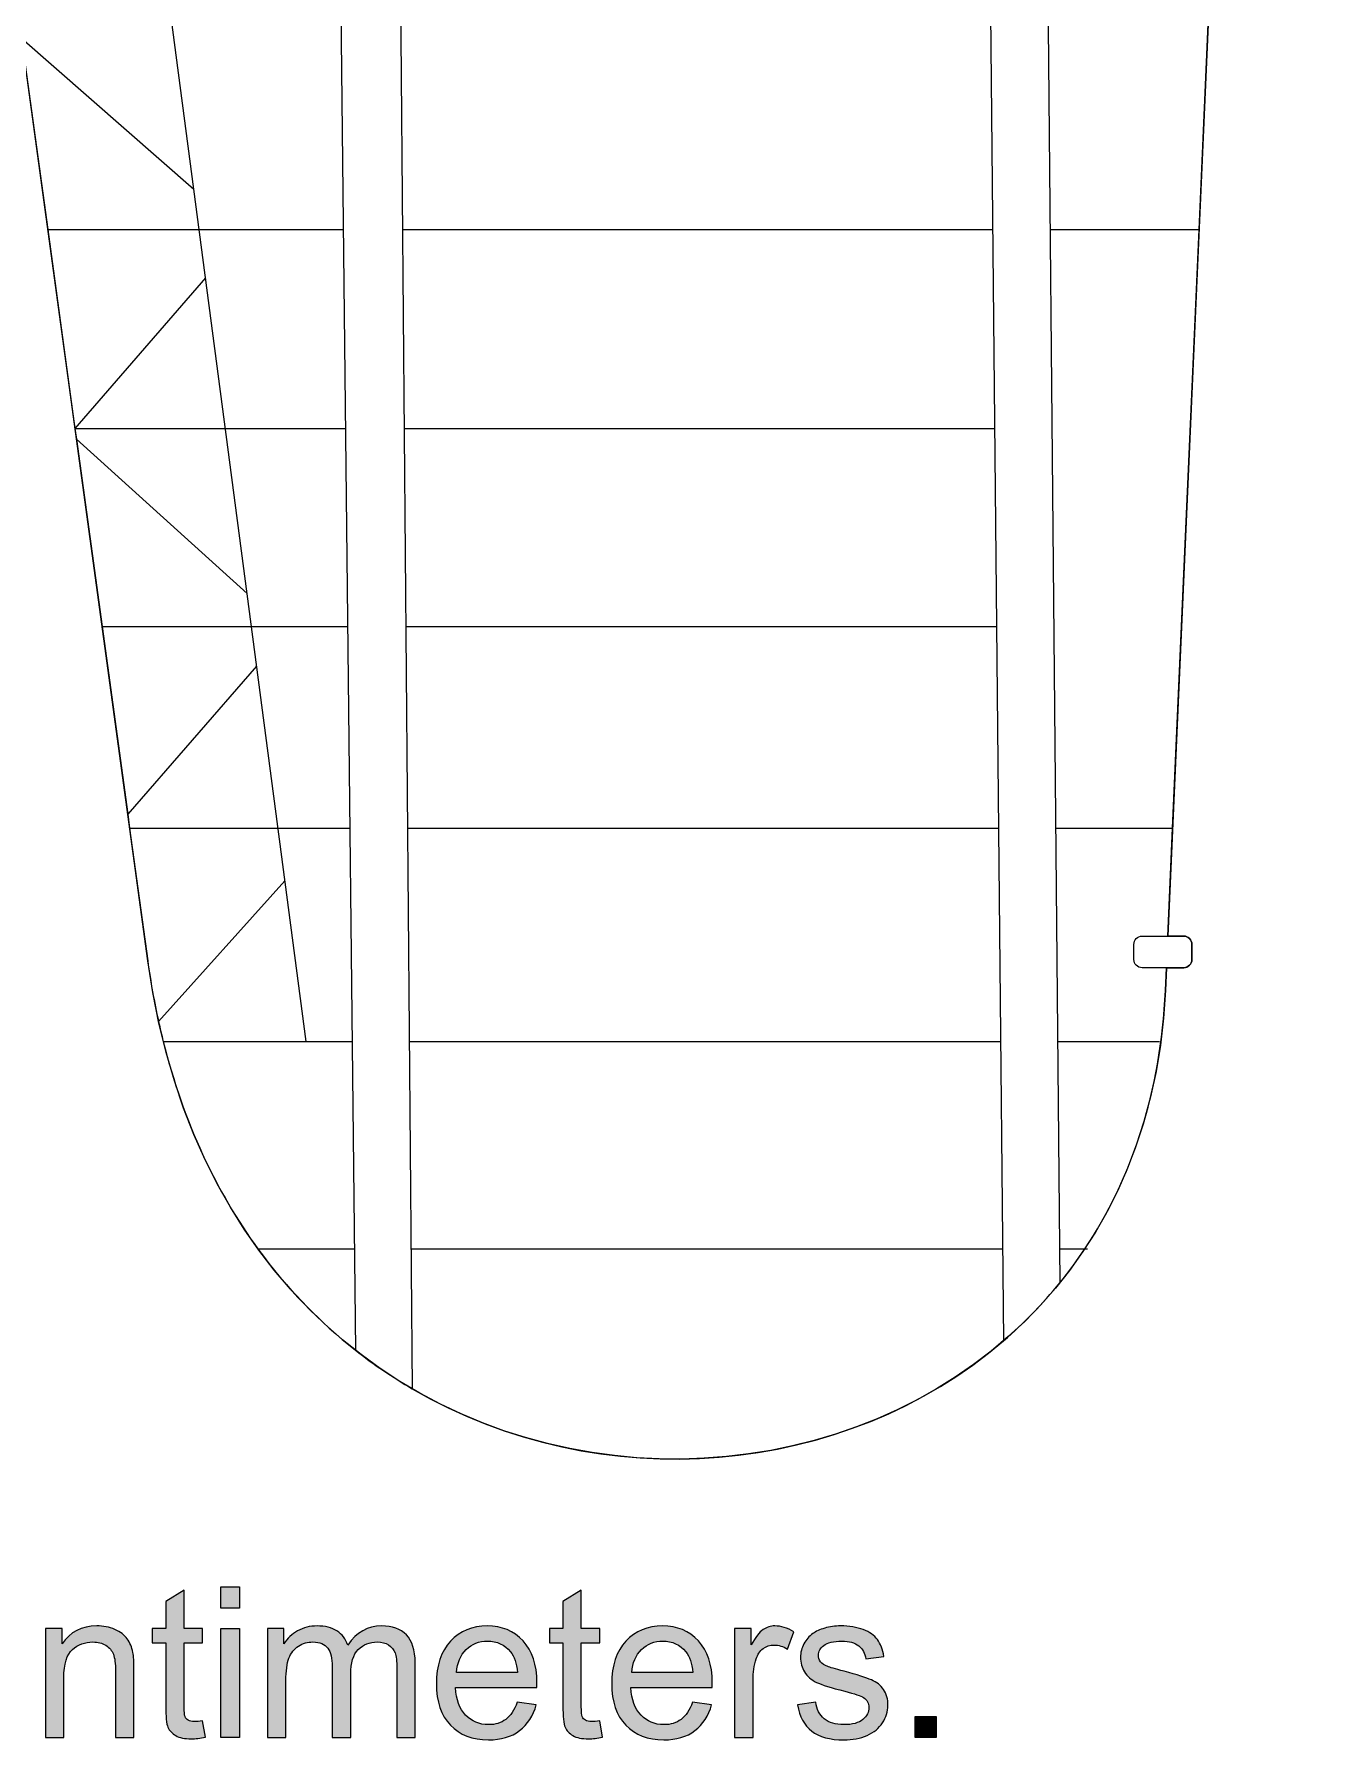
# Model space of a CAD drawing. Extents: x 65 to 351, y 42 to 244.
# Drawn here: x 142.24 to 161.55, y 43.66 to 69.42 of the extents above; entities that cross this region are included whole.
import ezdxf

# ---------------------------------------------------------------- set-up
doc = ezdxf.new("R2010")
doc.units = 0
doc.header["$MEASUREMENT"] = 0
for name, color, linetype in [('4-VIEW', 7, 'CONTINUOUS'), ('SCALE_RULER_100', 7, 'CONTINUOUS'), ('SOLIDS', 7, 'CONTINUOUS')]:
    doc.layers.add(name, color=color, linetype=linetype)

# ---------------------------------------------------------------- blocks, each defined once
blk = doc.blocks.new('BLOCK_11')
at = {"layer": 'SCALE_RULER_100'}
h = blk.add_hatch(color=7, dxfattribs=at)
h.dxf.hatch_style = 2
edge = h.paths.add_edge_path()
edge.add_spline(control_points=[(144.786, 43.95), (144.786, 43.95), (144.827, 43.703), (144.827, 43.703), (144.748, 43.687), (144.678, 43.679), (144.616, 43.679), (144.515, 43.679), (144.436, 43.695), (144.38, 43.727), (144.324, 43.759), (144.285, 43.801), (144.262, 43.853), (144.24, 43.905), (144.228, 44.015), (144.228, 44.183), (144.228, 44.183), (144.228, 45.13), (144.228, 45.13), (144.228, 45.13), (144.024, 45.13), (144.024, 45.13), (144.024, 45.13), (144.024, 45.347), (144.024, 45.347), (144.024, 45.347), (144.228, 45.347), (144.228, 45.347), (144.228, 45.347), (144.228, 45.754), (144.228, 45.754), (144.228, 45.754), (144.506, 45.922), (144.506, 45.922), (144.506, 45.922), (144.506, 45.347), (144.506, 45.347), (144.506, 45.347), (144.786, 45.347), (144.786, 45.347), (144.786, 45.347), (144.786, 45.13), (144.786, 45.13), (144.786, 45.13), (144.506, 45.13), (144.506, 45.13), (144.506, 45.13), (144.506, 44.167), (144.506, 44.167), (144.506, 44.087), (144.511, 44.036), (144.52, 44.014), (144.53, 43.991), (144.546, 43.973), (144.569, 43.959), (144.591, 43.946), (144.623, 43.939), (144.664, 43.939), (144.695, 43.939), (144.736, 43.943), (144.786, 43.95)], knot_values=[0, 0, 0, 0, 1, 1, 1, 2, 2, 2, 3, 3, 3, 4, 4, 4, 5, 5, 5, 6, 6, 6, 7, 7, 7, 8, 8, 8, 9, 9, 9, 10, 10, 10, 11, 11, 11, 12, 12, 12, 13, 13, 13, 14, 14, 14, 15, 15, 15, 16, 16, 16, 17, 17, 17, 18, 18, 18, 19, 19, 19, 20, 20, 20, 20], degree=3, periodic=1)
h = blk.add_hatch(color=7, dxfattribs=at)
h.dxf.hatch_style = 2
h.paths.add_polyline_path([(145.061, 45.652), (145.061, 45.973), (145.34, 45.973), (145.34, 45.652)])
h.paths.add_polyline_path([(145.061, 43.7), (145.061, 45.347), (145.34, 45.347), (145.34, 43.7)])
h = blk.add_hatch(color=7, dxfattribs=at)
h.dxf.hatch_style = 2
edge = h.paths.add_edge_path()
edge.add_spline(control_points=[(150.784, 43.95), (150.784, 43.95), (150.825, 43.703), (150.825, 43.703), (150.746, 43.687), (150.676, 43.679), (150.614, 43.679), (150.513, 43.679), (150.434, 43.695), (150.378, 43.727), (150.322, 43.759), (150.283, 43.801), (150.26, 43.853), (150.238, 43.905), (150.226, 44.015), (150.226, 44.183), (150.226, 44.183), (150.226, 45.13), (150.226, 45.13), (150.226, 45.13), (150.022, 45.13), (150.022, 45.13), (150.022, 45.13), (150.022, 45.347), (150.022, 45.347), (150.022, 45.347), (150.226, 45.347), (150.226, 45.347), (150.226, 45.347), (150.226, 45.754), (150.226, 45.754), (150.226, 45.754), (150.504, 45.922), (150.504, 45.922), (150.504, 45.922), (150.504, 45.347), (150.504, 45.347), (150.504, 45.347), (150.784, 45.347), (150.784, 45.347), (150.784, 45.347), (150.784, 45.13), (150.784, 45.13), (150.784, 45.13), (150.504, 45.13), (150.504, 45.13), (150.504, 45.13), (150.504, 44.167), (150.504, 44.167), (150.504, 44.087), (150.509, 44.036), (150.518, 44.014), (150.528, 43.991), (150.544, 43.973), (150.567, 43.959), (150.589, 43.946), (150.621, 43.939), (150.662, 43.939), (150.693, 43.939), (150.734, 43.943), (150.784, 43.95)], knot_values=[0, 0, 0, 0, 1, 1, 1, 2, 2, 2, 3, 3, 3, 4, 4, 4, 5, 5, 5, 6, 6, 6, 7, 7, 7, 8, 8, 8, 9, 9, 9, 10, 10, 10, 11, 11, 11, 12, 12, 12, 13, 13, 13, 14, 14, 14, 15, 15, 15, 16, 16, 16, 17, 17, 17, 18, 18, 18, 19, 19, 19, 20, 20, 20, 20], degree=3, periodic=1)
h = blk.add_hatch(color=7, dxfattribs=at)
h.dxf.hatch_style = 2
edge = h.paths.add_edge_path()
edge.add_spline(control_points=[(142.411, 43.7), (142.411, 43.7), (142.411, 45.347), (142.411, 45.347), (142.411, 45.347), (142.662, 45.347), (142.662, 45.347), (142.662, 45.347), (142.662, 45.113), (142.662, 45.113), (142.783, 45.293), (142.958, 45.384), (143.186, 45.384), (143.286, 45.384), (143.377, 45.366), (143.46, 45.331), (143.543, 45.295), (143.606, 45.248), (143.647, 45.19), (143.688, 45.132), (143.717, 45.064), (143.734, 44.984), (143.744, 44.932), (143.749, 44.842), (143.749, 44.713), (143.749, 44.713), (143.749, 43.7), (143.749, 43.7), (143.749, 43.7), (143.47, 43.7), (143.47, 43.7), (143.47, 43.7), (143.47, 44.702), (143.47, 44.702), (143.47, 44.816), (143.459, 44.901), (143.438, 44.957), (143.416, 45.013), (143.377, 45.058), (143.322, 45.092), (143.267, 45.125), (143.202, 45.142), (143.128, 45.142), (143.009, 45.142), (142.906, 45.104), (142.82, 45.029), (142.733, 44.953), (142.69, 44.81), (142.69, 44.6), (142.69, 44.6), (142.69, 43.7), (142.69, 43.7), (142.69, 43.7), (142.411, 43.7), (142.411, 43.7)], knot_values=[0, 0, 0, 0, 1, 1, 1, 2, 2, 2, 3, 3, 3, 4, 4, 4, 5, 5, 5, 6, 6, 6, 7, 7, 7, 8, 8, 8, 9, 9, 9, 10, 10, 10, 11, 11, 11, 12, 12, 12, 13, 13, 13, 14, 14, 14, 15, 15, 15, 16, 16, 16, 17, 17, 17, 18, 18, 18, 18], degree=3, periodic=1)
h = blk.add_hatch(color=7, dxfattribs=at)
h.dxf.hatch_style = 2
edge = h.paths.add_edge_path()
edge.add_spline(control_points=[(145.765, 43.7), (145.765, 43.7), (145.765, 45.347), (145.765, 45.347), (145.765, 45.347), (146.014, 45.347), (146.014, 45.347), (146.014, 45.347), (146.014, 45.116), (146.014, 45.116), (146.066, 45.196), (146.135, 45.261), (146.22, 45.31), (146.306, 45.36), (146.404, 45.384), (146.513, 45.384), (146.635, 45.384), (146.735, 45.358), (146.813, 45.308), (146.891, 45.257), (146.946, 45.187), (146.978, 45.096), (147.109, 45.288), (147.278, 45.384), (147.487, 45.384), (147.65, 45.384), (147.776, 45.339), (147.864, 45.248), (147.952, 45.158), (147.995, 45.018), (147.995, 44.83), (147.995, 44.83), (147.995, 43.7), (147.995, 43.7), (147.995, 43.7), (147.718, 43.7), (147.718, 43.7), (147.718, 43.7), (147.718, 44.737), (147.718, 44.737), (147.718, 44.849), (147.709, 44.93), (147.691, 44.978), (147.673, 45.028), (147.64, 45.067), (147.592, 45.097), (147.545, 45.127), (147.489, 45.142), (147.425, 45.142), (147.309, 45.142), (147.213, 45.104), (147.137, 45.027), (147.06, 44.95), (147.022, 44.826), (147.022, 44.657), (147.022, 44.657), (147.022, 43.7), (147.022, 43.7), (147.022, 43.7), (146.743, 43.7), (146.743, 43.7), (146.743, 43.7), (146.743, 44.77), (146.743, 44.77), (146.743, 44.894), (146.72, 44.987), (146.675, 45.049), (146.629, 45.111), (146.555, 45.142), (146.451, 45.142), (146.373, 45.142), (146.3, 45.121), (146.234, 45.08), (146.167, 45.039), (146.119, 44.978), (146.089, 44.899), (146.059, 44.819), (146.044, 44.704), (146.044, 44.555), (146.044, 44.555), (146.044, 43.7), (146.044, 43.7), (146.044, 43.7), (145.765, 43.7), (145.765, 43.7)], knot_values=[0, 0, 0, 0, 1, 1, 1, 2, 2, 2, 3, 3, 3, 4, 4, 4, 5, 5, 5, 6, 6, 6, 7, 7, 7, 8, 8, 8, 9, 9, 9, 10, 10, 10, 11, 11, 11, 12, 12, 12, 13, 13, 13, 14, 14, 14, 15, 15, 15, 16, 16, 16, 17, 17, 17, 18, 18, 18, 19, 19, 19, 20, 20, 20, 21, 21, 21, 22, 22, 22, 23, 23, 23, 24, 24, 24, 25, 25, 25, 26, 26, 26, 27, 27, 27, 28, 28, 28, 28], degree=3, periodic=1)
h = blk.add_hatch(color=7, dxfattribs=at)
h.dxf.hatch_style = 2
edge = h.paths.add_edge_path()
edge.add_spline(control_points=[(149.536, 44.231), (149.536, 44.231), (149.825, 44.195), (149.825, 44.195), (149.779, 44.026), (149.695, 43.896), (149.572, 43.803), (149.449, 43.71), (149.292, 43.663), (149.101, 43.663), (148.86, 43.663), (148.669, 43.737), (148.528, 43.886), (148.387, 44.034), (148.316, 44.242), (148.316, 44.51), (148.316, 44.787), (148.388, 45.002), (148.53, 45.155), (148.673, 45.307), (148.858, 45.384), (149.085, 45.384), (149.305, 45.384), (149.485, 45.309), (149.625, 45.159), (149.764, 45.009), (149.834, 44.798), (149.834, 44.526), (149.834, 44.51), (149.834, 44.485), (149.833, 44.452), (149.833, 44.452), (148.605, 44.452), (148.605, 44.452), (148.615, 44.271), (148.666, 44.133), (148.758, 44.037), (148.85, 43.941), (148.965, 43.893), (149.102, 43.893), (149.205, 43.893), (149.292, 43.919), (149.364, 43.973), (149.437, 44.027), (149.494, 44.113), (149.536, 44.231)], knot_values=[0, 0, 0, 0, 1, 1, 1, 2, 2, 2, 3, 3, 3, 4, 4, 4, 5, 5, 5, 6, 6, 6, 7, 7, 7, 8, 8, 8, 9, 9, 9, 10, 10, 10, 11, 11, 11, 12, 12, 12, 13, 13, 13, 14, 14, 14, 15, 15, 15, 15], degree=3, periodic=1)
edge = h.paths.add_edge_path()
edge.add_spline(control_points=[(148.62, 44.682), (148.62, 44.682), (149.54, 44.682), (149.54, 44.682), (149.527, 44.82), (149.492, 44.924), (149.434, 44.993), (149.345, 45.101), (149.23, 45.155), (149.088, 45.155), (148.96, 45.155), (148.852, 45.111), (148.765, 45.026), (148.678, 44.94), (148.63, 44.825), (148.62, 44.682)], knot_values=[0, 0, 0, 0, 1, 1, 1, 2, 2, 2, 3, 3, 3, 4, 4, 4, 5, 5, 5, 5], degree=3, periodic=1)
h = blk.add_hatch(color=7, dxfattribs=at)
h.dxf.hatch_style = 2
edge = h.paths.add_edge_path()
edge.add_spline(control_points=[(152.184, 44.231), (152.184, 44.231), (152.473, 44.195), (152.473, 44.195), (152.427, 44.026), (152.343, 43.896), (152.22, 43.803), (152.097, 43.71), (151.94, 43.663), (151.749, 43.663), (151.508, 43.663), (151.317, 43.737), (151.176, 43.886), (151.035, 44.034), (150.964, 44.242), (150.964, 44.51), (150.964, 44.787), (151.036, 45.002), (151.178, 45.155), (151.321, 45.307), (151.506, 45.384), (151.733, 45.384), (151.953, 45.384), (152.133, 45.309), (152.273, 45.159), (152.412, 45.009), (152.482, 44.798), (152.482, 44.526), (152.482, 44.51), (152.481, 44.485), (152.48, 44.452), (152.48, 44.452), (151.253, 44.452), (151.253, 44.452), (151.263, 44.271), (151.314, 44.133), (151.406, 44.037), (151.498, 43.941), (151.613, 43.893), (151.75, 43.893), (151.853, 43.893), (151.94, 43.919), (152.012, 43.973), (152.085, 44.027), (152.142, 44.113), (152.184, 44.231)], knot_values=[0, 0, 0, 0, 1, 1, 1, 2, 2, 2, 3, 3, 3, 4, 4, 4, 5, 5, 5, 6, 6, 6, 7, 7, 7, 8, 8, 8, 9, 9, 9, 10, 10, 10, 11, 11, 11, 12, 12, 12, 13, 13, 13, 14, 14, 14, 15, 15, 15, 15], degree=3, periodic=1)
edge = h.paths.add_edge_path()
edge.add_spline(control_points=[(151.268, 44.682), (151.268, 44.682), (152.187, 44.682), (152.187, 44.682), (152.175, 44.82), (152.14, 44.924), (152.082, 44.993), (151.993, 45.101), (151.878, 45.155), (151.736, 45.155), (151.608, 45.155), (151.5, 45.111), (151.413, 45.026), (151.326, 44.94), (151.277, 44.825), (151.268, 44.682)], knot_values=[0, 0, 0, 0, 1, 1, 1, 2, 2, 2, 3, 3, 3, 4, 4, 4, 5, 5, 5, 5], degree=3, periodic=1)
h = blk.add_hatch(color=7, dxfattribs=at)
h.dxf.hatch_style = 2
edge = h.paths.add_edge_path()
edge.add_spline(control_points=[(152.82, 43.7), (152.82, 43.7), (152.82, 45.347), (152.82, 45.347), (152.82, 45.347), (153.071, 45.347), (153.071, 45.347), (153.071, 45.347), (153.071, 45.097), (153.071, 45.097), (153.135, 45.214), (153.194, 45.291), (153.249, 45.328), (153.303, 45.365), (153.363, 45.384), (153.428, 45.384), (153.522, 45.384), (153.617, 45.354), (153.714, 45.294), (153.714, 45.294), (153.618, 45.035), (153.618, 45.035), (153.55, 45.076), (153.482, 45.096), (153.414, 45.096), (153.353, 45.096), (153.298, 45.077), (153.249, 45.041), (153.201, 45.004), (153.166, 44.953), (153.146, 44.888), (153.115, 44.789), (153.099, 44.68), (153.099, 44.562), (153.099, 44.562), (153.099, 43.7), (153.099, 43.7), (153.099, 43.7), (152.82, 43.7), (152.82, 43.7)], knot_values=[0, 0, 0, 0, 1, 1, 1, 2, 2, 2, 3, 3, 3, 4, 4, 4, 5, 5, 5, 6, 6, 6, 7, 7, 7, 8, 8, 8, 9, 9, 9, 10, 10, 10, 11, 11, 11, 12, 12, 12, 13, 13, 13, 13], degree=3, periodic=1)
h = blk.add_hatch(color=7, dxfattribs=at)
h.dxf.hatch_style = 2
edge = h.paths.add_edge_path()
edge.add_spline(control_points=[(153.769, 44.192), (153.769, 44.192), (154.045, 44.235), (154.045, 44.235), (154.06, 44.124), (154.103, 44.04), (154.174, 43.981), (154.245, 43.922), (154.344, 43.893), (154.471, 43.893), (154.599, 43.893), (154.694, 43.919), (154.756, 43.971), (154.818, 44.023), (154.849, 44.084), (154.849, 44.154), (154.849, 44.217), (154.822, 44.267), (154.767, 44.303), (154.729, 44.328), (154.634, 44.36), (154.482, 44.398), (154.277, 44.45), (154.135, 44.494), (154.056, 44.532), (153.977, 44.57), (153.917, 44.622), (153.876, 44.689), (153.836, 44.755), (153.815, 44.829), (153.815, 44.91), (153.815, 44.983), (153.832, 45.051), (153.866, 45.114), (153.899, 45.176), (153.945, 45.228), (154.003, 45.269), (154.046, 45.301), (154.105, 45.329), (154.18, 45.351), (154.255, 45.373), (154.336, 45.384), (154.421, 45.384), (154.551, 45.384), (154.664, 45.365), (154.762, 45.328), (154.859, 45.291), (154.931, 45.241), (154.978, 45.177), (155.024, 45.114), (155.057, 45.028), (155.074, 44.922), (155.074, 44.922), (154.801, 44.885), (154.801, 44.885), (154.789, 44.97), (154.753, 45.036), (154.694, 45.083), (154.634, 45.131), (154.55, 45.155), (154.442, 45.155), (154.313, 45.155), (154.222, 45.133), (154.167, 45.091), (154.112, 45.048), (154.085, 44.999), (154.085, 44.942), (154.085, 44.906), (154.096, 44.873), (154.119, 44.844), (154.142, 44.815), (154.177, 44.79), (154.226, 44.77), (154.254, 44.76), (154.336, 44.736), (154.473, 44.699), (154.67, 44.646), (154.808, 44.603), (154.886, 44.569), (154.964, 44.536), (155.025, 44.487), (155.069, 44.423), (155.114, 44.359), (155.136, 44.279), (155.136, 44.184), (155.136, 44.091), (155.109, 44.004), (155.055, 43.921), (155.001, 43.839), (154.922, 43.775), (154.82, 43.731), (154.718, 43.686), (154.602, 43.663), (154.473, 43.663), (154.259, 43.663), (154.096, 43.708), (153.984, 43.796), (153.871, 43.885), (153.8, 44.017), (153.769, 44.192)], knot_values=[0, 0, 0, 0, 1, 1, 1, 2, 2, 2, 3, 3, 3, 4, 4, 4, 5, 5, 5, 6, 6, 6, 7, 7, 7, 8, 8, 8, 9, 9, 9, 10, 10, 10, 11, 11, 11, 12, 12, 12, 13, 13, 13, 14, 14, 14, 15, 15, 15, 16, 16, 16, 17, 17, 17, 18, 18, 18, 19, 19, 19, 20, 20, 20, 21, 21, 21, 22, 22, 22, 23, 23, 23, 24, 24, 24, 25, 25, 25, 26, 26, 26, 27, 27, 27, 28, 28, 28, 29, 29, 29, 30, 30, 30, 31, 31, 31, 32, 32, 32, 33, 33, 33, 33], degree=3, periodic=1)
h = blk.add_hatch(color=7, dxfattribs=at)
h.dxf.hatch_style = 2
h.paths.add_polyline_path([(155.547, 43.7), (155.547, 44.018), (155.865, 44.018), (155.865, 43.7)])
for points in [[(145.061, 45.652), (145.061, 45.973), (145.34, 45.973), (145.34, 45.652), (145.061, 45.652)], [(145.061, 43.7), (145.061, 45.347), (145.34, 45.347), (145.34, 43.7), (145.061, 43.7)], [(155.547, 43.7), (155.547, 44.018), (155.865, 44.018), (155.865, 43.7), (155.547, 43.7)]]:
    blk.add_lwpolyline(points, dxfattribs=at)
for points, knots in [([(144.786, 43.95), (144.786, 43.95), (144.827, 43.703), (144.827, 43.703), (144.748, 43.687), (144.678, 43.679), (144.616, 43.679), (144.515, 43.679), (144.436, 43.695), (144.38, 43.727), (144.324, 43.759), (144.285, 43.801), (144.262, 43.853), (144.24, 43.905), (144.228, 44.015), (144.228, 44.183), (144.228, 44.183), (144.228, 45.13), (144.228, 45.13), (144.228, 45.13), (144.024, 45.13), (144.024, 45.13), (144.024, 45.13), (144.024, 45.347), (144.024, 45.347), (144.024, 45.347), (144.228, 45.347), (144.228, 45.347), (144.228, 45.347), (144.228, 45.754), (144.228, 45.754), (144.228, 45.754), (144.506, 45.922), (144.506, 45.922), (144.506, 45.922), (144.506, 45.347), (144.506, 45.347), (144.506, 45.347), (144.786, 45.347), (144.786, 45.347), (144.786, 45.347), (144.786, 45.13), (144.786, 45.13), (144.786, 45.13), (144.506, 45.13), (144.506, 45.13), (144.506, 45.13), (144.506, 44.167), (144.506, 44.167), (144.506, 44.087), (144.511, 44.036), (144.52, 44.014), (144.53, 43.991), (144.546, 43.973), (144.569, 43.959), (144.591, 43.946), (144.623, 43.939), (144.664, 43.939), (144.695, 43.939), (144.736, 43.943), (144.786, 43.95)], [0, 0, 0, 0, 1, 1, 1, 2, 2, 2, 3, 3, 3, 4, 4, 4, 5, 5, 5, 6, 6, 6, 7, 7, 7, 8, 8, 8, 9, 9, 9, 10, 10, 10, 11, 11, 11, 12, 12, 12, 13, 13, 13, 14, 14, 14, 15, 15, 15, 16, 16, 16, 17, 17, 17, 18, 18, 18, 19, 19, 19, 20, 20, 20, 20]), ([(150.784, 43.95), (150.784, 43.95), (150.825, 43.703), (150.825, 43.703), (150.746, 43.687), (150.676, 43.679), (150.614, 43.679), (150.513, 43.679), (150.434, 43.695), (150.378, 43.727), (150.322, 43.759), (150.283, 43.801), (150.26, 43.853), (150.238, 43.905), (150.226, 44.015), (150.226, 44.183), (150.226, 44.183), (150.226, 45.13), (150.226, 45.13), (150.226, 45.13), (150.022, 45.13), (150.022, 45.13), (150.022, 45.13), (150.022, 45.347), (150.022, 45.347), (150.022, 45.347), (150.226, 45.347), (150.226, 45.347), (150.226, 45.347), (150.226, 45.754), (150.226, 45.754), (150.226, 45.754), (150.504, 45.922), (150.504, 45.922), (150.504, 45.922), (150.504, 45.347), (150.504, 45.347), (150.504, 45.347), (150.784, 45.347), (150.784, 45.347), (150.784, 45.347), (150.784, 45.13), (150.784, 45.13), (150.784, 45.13), (150.504, 45.13), (150.504, 45.13), (150.504, 45.13), (150.504, 44.167), (150.504, 44.167), (150.504, 44.087), (150.509, 44.036), (150.518, 44.014), (150.528, 43.991), (150.544, 43.973), (150.567, 43.959), (150.589, 43.946), (150.621, 43.939), (150.662, 43.939), (150.693, 43.939), (150.734, 43.943), (150.784, 43.95)], [0, 0, 0, 0, 1, 1, 1, 2, 2, 2, 3, 3, 3, 4, 4, 4, 5, 5, 5, 6, 6, 6, 7, 7, 7, 8, 8, 8, 9, 9, 9, 10, 10, 10, 11, 11, 11, 12, 12, 12, 13, 13, 13, 14, 14, 14, 15, 15, 15, 16, 16, 16, 17, 17, 17, 18, 18, 18, 19, 19, 19, 20, 20, 20, 20]), ([(142.411, 43.7), (142.411, 43.7), (142.411, 45.347), (142.411, 45.347), (142.411, 45.347), (142.662, 45.347), (142.662, 45.347), (142.662, 45.347), (142.662, 45.113), (142.662, 45.113), (142.783, 45.293), (142.958, 45.384), (143.186, 45.384), (143.286, 45.384), (143.377, 45.366), (143.46, 45.331), (143.543, 45.295), (143.606, 45.248), (143.647, 45.19), (143.688, 45.132), (143.717, 45.064), (143.734, 44.984), (143.744, 44.932), (143.749, 44.842), (143.749, 44.713), (143.749, 44.713), (143.749, 43.7), (143.749, 43.7), (143.749, 43.7), (143.47, 43.7), (143.47, 43.7), (143.47, 43.7), (143.47, 44.702), (143.47, 44.702), (143.47, 44.816), (143.459, 44.901), (143.438, 44.957), (143.416, 45.013), (143.377, 45.058), (143.322, 45.092), (143.267, 45.125), (143.202, 45.142), (143.128, 45.142), (143.009, 45.142), (142.906, 45.104), (142.82, 45.029), (142.733, 44.953), (142.69, 44.81), (142.69, 44.6), (142.69, 44.6), (142.69, 43.7), (142.69, 43.7), (142.69, 43.7), (142.411, 43.7), (142.411, 43.7)], [0, 0, 0, 0, 1, 1, 1, 2, 2, 2, 3, 3, 3, 4, 4, 4, 5, 5, 5, 6, 6, 6, 7, 7, 7, 8, 8, 8, 9, 9, 9, 10, 10, 10, 11, 11, 11, 12, 12, 12, 13, 13, 13, 14, 14, 14, 15, 15, 15, 16, 16, 16, 17, 17, 17, 18, 18, 18, 18]), ([(145.765, 43.7), (145.765, 43.7), (145.765, 45.347), (145.765, 45.347), (145.765, 45.347), (146.014, 45.347), (146.014, 45.347), (146.014, 45.347), (146.014, 45.116), (146.014, 45.116), (146.066, 45.196), (146.135, 45.261), (146.22, 45.31), (146.306, 45.36), (146.404, 45.384), (146.513, 45.384), (146.635, 45.384), (146.735, 45.358), (146.813, 45.308), (146.891, 45.257), (146.946, 45.187), (146.978, 45.096), (147.109, 45.288), (147.278, 45.384), (147.487, 45.384), (147.65, 45.384), (147.776, 45.339), (147.864, 45.248), (147.952, 45.158), (147.995, 45.018), (147.995, 44.83), (147.995, 44.83), (147.995, 43.7), (147.995, 43.7), (147.995, 43.7), (147.718, 43.7), (147.718, 43.7), (147.718, 43.7), (147.718, 44.737), (147.718, 44.737), (147.718, 44.849), (147.709, 44.93), (147.691, 44.978), (147.673, 45.028), (147.64, 45.067), (147.592, 45.097), (147.545, 45.127), (147.489, 45.142), (147.425, 45.142), (147.309, 45.142), (147.213, 45.104), (147.137, 45.027), (147.06, 44.95), (147.022, 44.826), (147.022, 44.657), (147.022, 44.657), (147.022, 43.7), (147.022, 43.7), (147.022, 43.7), (146.743, 43.7), (146.743, 43.7), (146.743, 43.7), (146.743, 44.77), (146.743, 44.77), (146.743, 44.894), (146.72, 44.987), (146.675, 45.049), (146.629, 45.111), (146.555, 45.142), (146.451, 45.142), (146.373, 45.142), (146.3, 45.121), (146.234, 45.08), (146.167, 45.039), (146.119, 44.978), (146.089, 44.899), (146.059, 44.819), (146.044, 44.704), (146.044, 44.555), (146.044, 44.555), (146.044, 43.7), (146.044, 43.7), (146.044, 43.7), (145.765, 43.7), (145.765, 43.7)], [0, 0, 0, 0, 1, 1, 1, 2, 2, 2, 3, 3, 3, 4, 4, 4, 5, 5, 5, 6, 6, 6, 7, 7, 7, 8, 8, 8, 9, 9, 9, 10, 10, 10, 11, 11, 11, 12, 12, 12, 13, 13, 13, 14, 14, 14, 15, 15, 15, 16, 16, 16, 17, 17, 17, 18, 18, 18, 19, 19, 19, 20, 20, 20, 21, 21, 21, 22, 22, 22, 23, 23, 23, 24, 24, 24, 25, 25, 25, 26, 26, 26, 27, 27, 27, 28, 28, 28, 28]), ([(149.536, 44.231), (149.536, 44.231), (149.825, 44.195), (149.825, 44.195), (149.779, 44.026), (149.695, 43.896), (149.572, 43.803), (149.449, 43.71), (149.292, 43.663), (149.101, 43.663), (148.86, 43.663), (148.669, 43.737), (148.528, 43.886), (148.387, 44.034), (148.316, 44.242), (148.316, 44.51), (148.316, 44.787), (148.388, 45.002), (148.53, 45.155), (148.673, 45.307), (148.858, 45.384), (149.085, 45.384), (149.305, 45.384), (149.485, 45.309), (149.625, 45.159), (149.764, 45.009), (149.834, 44.798), (149.834, 44.526), (149.834, 44.51), (149.834, 44.485), (149.833, 44.452), (149.833, 44.452), (148.605, 44.452), (148.605, 44.452), (148.615, 44.271), (148.666, 44.133), (148.758, 44.037), (148.85, 43.941), (148.965, 43.893), (149.102, 43.893), (149.205, 43.893), (149.292, 43.919), (149.364, 43.973), (149.437, 44.027), (149.494, 44.113), (149.536, 44.231)], [0, 0, 0, 0, 1, 1, 1, 2, 2, 2, 3, 3, 3, 4, 4, 4, 5, 5, 5, 6, 6, 6, 7, 7, 7, 8, 8, 8, 9, 9, 9, 10, 10, 10, 11, 11, 11, 12, 12, 12, 13, 13, 13, 14, 14, 14, 15, 15, 15, 15]), ([(152.184, 44.231), (152.184, 44.231), (152.473, 44.195), (152.473, 44.195), (152.427, 44.026), (152.343, 43.896), (152.22, 43.803), (152.097, 43.71), (151.94, 43.663), (151.749, 43.663), (151.508, 43.663), (151.317, 43.737), (151.176, 43.886), (151.035, 44.034), (150.964, 44.242), (150.964, 44.51), (150.964, 44.787), (151.036, 45.002), (151.178, 45.155), (151.321, 45.307), (151.506, 45.384), (151.733, 45.384), (151.953, 45.384), (152.133, 45.309), (152.273, 45.159), (152.412, 45.009), (152.482, 44.798), (152.482, 44.526), (152.482, 44.51), (152.481, 44.485), (152.48, 44.452), (152.48, 44.452), (151.253, 44.452), (151.253, 44.452), (151.263, 44.271), (151.314, 44.133), (151.406, 44.037), (151.498, 43.941), (151.613, 43.893), (151.75, 43.893), (151.853, 43.893), (151.94, 43.919), (152.012, 43.973), (152.085, 44.027), (152.142, 44.113), (152.184, 44.231)], [0, 0, 0, 0, 1, 1, 1, 2, 2, 2, 3, 3, 3, 4, 4, 4, 5, 5, 5, 6, 6, 6, 7, 7, 7, 8, 8, 8, 9, 9, 9, 10, 10, 10, 11, 11, 11, 12, 12, 12, 13, 13, 13, 14, 14, 14, 15, 15, 15, 15]), ([(152.82, 43.7), (152.82, 43.7), (152.82, 45.347), (152.82, 45.347), (152.82, 45.347), (153.071, 45.347), (153.071, 45.347), (153.071, 45.347), (153.071, 45.097), (153.071, 45.097), (153.135, 45.214), (153.194, 45.291), (153.249, 45.328), (153.303, 45.365), (153.363, 45.384), (153.428, 45.384), (153.522, 45.384), (153.617, 45.354), (153.714, 45.294), (153.714, 45.294), (153.618, 45.035), (153.618, 45.035), (153.55, 45.076), (153.482, 45.096), (153.414, 45.096), (153.353, 45.096), (153.298, 45.077), (153.249, 45.041), (153.201, 45.004), (153.166, 44.953), (153.146, 44.888), (153.115, 44.789), (153.099, 44.68), (153.099, 44.562), (153.099, 44.562), (153.099, 43.7), (153.099, 43.7), (153.099, 43.7), (152.82, 43.7), (152.82, 43.7)], [0, 0, 0, 0, 1, 1, 1, 2, 2, 2, 3, 3, 3, 4, 4, 4, 5, 5, 5, 6, 6, 6, 7, 7, 7, 8, 8, 8, 9, 9, 9, 10, 10, 10, 11, 11, 11, 12, 12, 12, 13, 13, 13, 13]), ([(153.769, 44.192), (153.769, 44.192), (154.045, 44.235), (154.045, 44.235), (154.06, 44.124), (154.103, 44.04), (154.174, 43.981), (154.245, 43.922), (154.344, 43.893), (154.471, 43.893), (154.599, 43.893), (154.694, 43.919), (154.756, 43.971), (154.818, 44.023), (154.849, 44.084), (154.849, 44.154), (154.849, 44.217), (154.822, 44.267), (154.767, 44.303), (154.729, 44.328), (154.634, 44.36), (154.482, 44.398), (154.277, 44.45), (154.135, 44.494), (154.056, 44.532), (153.977, 44.57), (153.917, 44.622), (153.876, 44.689), (153.836, 44.755), (153.815, 44.829), (153.815, 44.91), (153.815, 44.983), (153.832, 45.051), (153.866, 45.114), (153.899, 45.176), (153.945, 45.228), (154.003, 45.269), (154.046, 45.301), (154.105, 45.329), (154.18, 45.351), (154.255, 45.373), (154.336, 45.384), (154.421, 45.384), (154.551, 45.384), (154.664, 45.365), (154.762, 45.328), (154.859, 45.291), (154.931, 45.241), (154.978, 45.177), (155.024, 45.114), (155.057, 45.028), (155.074, 44.922), (155.074, 44.922), (154.801, 44.885), (154.801, 44.885), (154.789, 44.97), (154.753, 45.036), (154.694, 45.083), (154.634, 45.131), (154.55, 45.155), (154.442, 45.155), (154.313, 45.155), (154.222, 45.133), (154.167, 45.091), (154.112, 45.048), (154.085, 44.999), (154.085, 44.942), (154.085, 44.906), (154.096, 44.873), (154.119, 44.844), (154.142, 44.815), (154.177, 44.79), (154.226, 44.77), (154.254, 44.76), (154.336, 44.736), (154.473, 44.699), (154.67, 44.646), (154.808, 44.603), (154.886, 44.569), (154.964, 44.536), (155.025, 44.487), (155.069, 44.423), (155.114, 44.359), (155.136, 44.279), (155.136, 44.184), (155.136, 44.091), (155.109, 44.004), (155.055, 43.921), (155.001, 43.839), (154.922, 43.775), (154.82, 43.731), (154.718, 43.686), (154.602, 43.663), (154.473, 43.663), (154.259, 43.663), (154.096, 43.708), (153.984, 43.796), (153.871, 43.885), (153.8, 44.017), (153.769, 44.192)], [0, 0, 0, 0, 1, 1, 1, 2, 2, 2, 3, 3, 3, 4, 4, 4, 5, 5, 5, 6, 6, 6, 7, 7, 7, 8, 8, 8, 9, 9, 9, 10, 10, 10, 11, 11, 11, 12, 12, 12, 13, 13, 13, 14, 14, 14, 15, 15, 15, 16, 16, 16, 17, 17, 17, 18, 18, 18, 19, 19, 19, 20, 20, 20, 21, 21, 21, 22, 22, 22, 23, 23, 23, 24, 24, 24, 25, 25, 25, 26, 26, 26, 27, 27, 27, 28, 28, 28, 29, 29, 29, 30, 30, 30, 31, 31, 31, 32, 32, 32, 33, 33, 33, 33]), ([(148.62, 44.682), (148.62, 44.682), (149.54, 44.682), (149.54, 44.682), (149.527, 44.82), (149.492, 44.924), (149.434, 44.993), (149.345, 45.101), (149.23, 45.155), (149.088, 45.155), (148.96, 45.155), (148.852, 45.111), (148.765, 45.026), (148.678, 44.94), (148.63, 44.825), (148.62, 44.682)], [0, 0, 0, 0, 1, 1, 1, 2, 2, 2, 3, 3, 3, 4, 4, 4, 5, 5, 5, 5]), ([(151.268, 44.682), (151.268, 44.682), (152.187, 44.682), (152.187, 44.682), (152.175, 44.82), (152.14, 44.924), (152.082, 44.993), (151.993, 45.101), (151.878, 45.155), (151.736, 45.155), (151.608, 45.155), (151.5, 45.111), (151.413, 45.026), (151.326, 44.94), (151.277, 44.825), (151.268, 44.682)], [0, 0, 0, 0, 1, 1, 1, 2, 2, 2, 3, 3, 3, 4, 4, 4, 5, 5, 5, 5])]:
    blk.add_open_spline(points, degree=3, knots=knots, dxfattribs=at)

msp = doc.modelspace()

# ---------------------------------------------------------------- linework, layer by layer
at = {"layer": '4-VIEW', "color": 7}
for points in [[(146.564, 97.872), (147.095, 49.547)], [(147.543, 97.627), (147.951, 48.966)], [(156.451, 93.403), (156.882, 49.691)], [(157.336, 93.403), (157.731, 50.565)], [(146.347, 54.212), (143.845, 73.199)], [(142.051, 69.364), (144.651, 67.083)], [(142.447, 66.472), (146.909, 66.472)], [(147.804, 66.472), (156.717, 66.472)], [(157.584, 66.472), (159.834, 66.472)], [(144.828, 65.743), (142.858, 63.468)], [(142.858, 63.468), (146.942, 63.468)], [(147.829, 63.468), (156.745, 63.468)], [(142.88, 63.307), (145.456, 60.974)], [(143.267, 60.479), (146.975, 60.479)], [(147.854, 60.479), (156.774, 60.479)], [(145.6, 59.88), (143.654, 57.645)], [(143.683, 57.431), (147.008, 57.431)], [(147.88, 57.431), (156.806, 57.431)], [(157.667, 57.431), (159.434, 57.431)], [(146.028, 56.638), (144.12, 54.51)], [(144.19, 54.212), (147.044, 54.212)], [(147.907, 54.212), (156.838, 54.212)], [(157.697, 54.212), (159.236, 54.212)], [(145.621, 51.078), (147.078, 51.078)], [(147.933, 51.078), (156.868, 51.078)], [(157.726, 51.078), (158.148, 51.078)]]:
    msp.add_lwpolyline(points, dxfattribs=at)
for points, knots in [([(159.34, 55.324), (159.34, 55.324), (159.325, 54.982), (159.325, 54.982), (158.922, 45.876), (145.374, 45.067), (143.957, 55.426), (143.957, 55.426), (137.146, 105.24), (137.146, 105.24), (136.978, 106.463), (134.994, 107.877), (134.05, 108.542)], [0, 0, 0, 0, 1, 1, 1, 2, 2, 2, 3, 3, 3, 4, 4, 4, 4]), ([(169.085, 96.6), (168.022, 96.37), (167.177, 96.16), (165.845, 96.16), (165.845, 96.16), (161.905, 96.16), (161.905, 96.16), (161.48, 96.16), (161.131, 95.826), (161.112, 95.402), (161.112, 95.402), (159.361, 55.801), (159.361, 55.801)], [0, 0, 0, 0, 1, 1, 1, 2, 2, 2, 3, 3, 3, 4, 4, 4, 4]), ([(158.849, 55.677), (158.849, 55.677), (158.849, 55.447), (158.849, 55.447), (158.849, 55.38), (158.905, 55.324), (158.973, 55.324), (158.973, 55.324), (159.602, 55.324), (159.602, 55.324), (159.671, 55.324), (159.726, 55.38), (159.726, 55.447), (159.726, 55.447), (159.726, 55.677), (159.726, 55.677), (159.726, 55.745), (159.671, 55.801), (159.602, 55.801), (159.602, 55.801), (158.973, 55.801), (158.973, 55.801), (158.905, 55.801), (158.849, 55.745), (158.849, 55.677), (158.849, 55.677), (158.849, 55.677), (158.849, 55.677)], [0, 0, 0, 0, 1, 1, 1, 2, 2, 2, 3, 3, 3, 4, 4, 4, 5, 5, 5, 6, 6, 6, 7, 7, 7, 8, 8, 8, 9, 9, 9, 9])]:
    msp.add_open_spline(points, degree=3, knots=knots, dxfattribs=at)
at = {"layer": 'SOLIDS'}
msp.add_open_spline([(137.575, 133.413), (137.575, 133.413), (137.952, 136.169), (137.952, 136.169), (137.952, 136.169), (138.36, 139.152), (138.36, 139.152), (138.36, 139.152), (138.571, 140.696), (138.571, 140.696), (138.571, 140.696), (138.765, 142.108), (138.765, 142.108), (138.765, 142.108), (139.205, 145.328), (139.205, 145.328), (139.205, 145.328), (139.221, 145.446), (139.221, 145.446), (139.221, 145.446), (139.594, 148.172), (139.594, 148.172), (139.594, 148.172), (140.006, 151.188), (140.006, 151.188), (140.006, 151.188), (140.401, 154.073), (140.401, 154.073), (140.401, 154.073), (140.421, 154.225), (140.421, 154.225), (140.421, 154.225), (140.448, 154.42), (140.448, 154.42), (140.448, 154.42), (140.84, 157.283), (140.84, 157.283), (140.84, 157.283), (141.212, 160.01), (141.212, 160.01), (141.212, 160.01), (141.236, 160.181), (141.236, 160.181), (141.236, 160.181), (141.609, 162.91), (141.609, 162.91), (141.609, 162.91), (141.621, 162.998), (141.621, 162.998), (141.621, 162.998), (141.997, 165.749), (141.997, 165.749), (141.997, 165.749), (142.036, 166.029), (142.036, 166.029), (142.036, 166.029), (142.052, 166.147), (142.052, 166.147), (142.052, 166.147), (142.447, 169.039), (142.447, 169.039), (142.447, 169.039), (142.858, 172.044), (142.858, 172.044), (142.858, 172.044), (142.88, 172.204), (142.88, 172.204), (142.88, 172.204), (143.267, 175.033), (143.267, 175.033), (143.267, 175.033), (143.654, 177.866), (143.654, 177.866), (143.654, 177.866), (143.683, 178.08), (143.683, 178.08), (143.683, 178.08), (143.957, 180.085), (143.957, 180.085), (144.001, 180.401), (144.055, 180.706), (144.12, 181.001), (144.142, 181.102), (144.166, 181.202), (144.191, 181.3), (144.498, 182.529), (144.994, 183.572), (145.621, 184.433), (146.055, 185.029), (146.553, 185.539), (147.095, 185.964), (147.369, 186.179), (147.656, 186.373), (147.951, 186.545), (150.796, 188.207), (154.487, 187.884), (156.882, 185.821), (157.187, 185.557), (157.472, 185.266), (157.731, 184.947), (157.864, 184.783), (157.99, 184.612), (158.109, 184.433), (158.81, 183.38), (159.257, 182.074), (159.325, 180.53), (159.325, 180.53), (159.34, 180.188), (159.34, 180.188), (159.34, 180.188), (159.603, 180.188), (159.603, 180.188), (159.671, 180.188), (159.726, 180.132), (159.726, 180.064), (159.726, 180.064), (159.726, 179.835), (159.726, 179.835), (159.726, 179.767), (159.671, 179.711), (159.603, 179.711), (159.603, 179.711), (159.361, 179.711), (159.361, 179.711), (159.361, 179.711), (159.434, 178.08), (159.434, 178.08), (159.434, 178.08), (159.834, 169.039), (159.834, 169.039), (159.834, 169.039), (160.225, 160.181), (160.225, 160.181), (160.225, 160.181), (160.623, 151.188), (160.623, 151.188), (160.623, 151.188), (161.024, 142.109), (161.024, 142.109), (161.024, 142.109), (161.083, 140.774), (161.083, 140.774), (161.083, 140.774), (161.112, 140.11), (161.112, 140.11), (161.127, 139.782), (161.338, 139.509), (161.629, 139.401), (161.715, 139.369), (161.808, 139.351), (161.905, 139.351), (161.905, 139.351), (162.139, 139.351), (162.139, 139.351), (162.139, 139.351), (165.04, 139.351), (165.04, 139.351), (165.04, 139.351), (165.845, 139.351), (165.845, 139.351), (165.85, 139.351), (165.856, 139.351), (165.861, 139.351), (165.861, 139.351), (165.861, 139.498), (165.861, 139.498), (165.861, 139.764), (166.299, 139.764), (166.299, 139.498), (166.299, 139.498), (166.299, 139.343), (166.299, 139.343), (166.473, 139.336), (166.64, 139.326), (166.8, 139.312), (167.632, 139.241), (168.299, 139.082), (169.085, 138.912), (169.085, 139.378), (169.524, 139.273), (169.742, 139.262), (169.795, 139.303), (169.865, 139.347), (169.952, 139.395), (170.898, 139.918), (173.377, 139.876), (173.29, 138.809), (173.581, 138.653), (173.785, 138.429), (173.842, 138.125), (173.853, 138.068), (173.859, 138.008), (173.859, 137.945), (173.859, 137.885), (173.854, 137.828), (173.845, 137.774), (173.845, 137.774), (173.845, 135.56), (173.845, 135.56), (173.845, 135.56), (174.217, 135.56), (174.217, 135.56), (174.217, 135.56), (174.217, 135.651), (174.217, 135.651), (174.217, 135.76), (174.306, 135.849), (174.415, 135.849), (174.415, 135.849), (175.277, 135.849), (175.277, 135.849), (175.359, 135.849), (175.429, 135.799), (175.46, 135.728), (175.749, 135.633), (176.026, 135.363), (176.039, 134.787), (176.026, 134.211), (175.749, 133.942), (175.46, 133.845), (175.429, 133.775), (175.359, 133.725), (175.277, 133.725), (175.277, 133.725), (174.415, 133.725), (174.415, 133.725), (174.306, 133.725), (174.217, 133.814), (174.217, 133.924), (174.217, 133.924), (174.217, 134.015), (174.217, 134.015), (174.217, 134.015), (173.845, 134.015), (173.845, 134.015), (173.845, 134.015), (173.845, 131.841), (173.845, 131.841), (173.845, 131.841), (173.842, 131.768), (173.842, 131.768), (173.842, 131.767), (173.842, 131.767), (173.842, 131.766), (173.853, 131.707), (173.859, 131.645), (173.859, 131.58), (173.859, 131.517), (173.853, 131.457), (173.842, 131.4), (173.785, 131.096), (173.581, 130.872), (173.29, 130.716), (173.377, 129.649), (170.898, 129.606), (169.952, 130.13), (169.816, 130.205), (169.725, 130.27), (169.667, 130.327), (169.261, 130.282), (169.085, 130.487), (169.085, 130.708), (169.085, 130.708), (169.085, 131.081), (169.085, 131.081), (168.532, 130.829), (167.928, 130.682), (167.238, 130.601), (167.238, 130.601), (167.238, 130.413), (167.238, 130.413), (167.238, 130.147), (166.8, 130.147), (166.8, 130.413), (166.8, 130.413), (166.8, 130.559), (166.8, 130.559), (166.638, 130.547), (166.471, 130.538), (166.299, 130.53), (166.299, 130.53), (166.299, 130.371), (166.299, 130.371), (166.299, 130.105), (165.861, 130.105), (165.861, 130.371), (165.861, 130.371), (165.861, 130.518), (165.861, 130.518), (165.602, 130.513), (165.332, 130.513), (165.049, 130.515), (165.014, 130.515), (164.98, 130.516), (164.944, 130.516), (164.944, 130.516), (162.312, 130.544), (162.312, 130.544), (162.249, 130.544), (162.192, 130.539), (162.139, 130.53), (161.96, 130.497), (161.841, 130.408), (161.763, 130.286), (161.649, 130.106), (161.624, 129.854), (161.626, 129.603), (161.628, 129.425), (161.643, 129.249), (161.65, 129.098), (161.65, 129.098), (161.83, 125.269), (161.83, 125.269), (161.952, 125.03), (161.916, 124.638), (162.083, 124.33), (162.083, 124.33), (162.924, 124.318), (162.924, 124.318), (163.181, 124.315), (163.401, 124.201), (163.553, 123.993), (163.553, 123.993), (163.657, 123.852), (163.657, 123.852), (163.977, 123.792), (164.397, 123.722), (164.859, 123.638), (164.86, 123.639), (164.861, 123.638), (164.862, 123.638), (165.008, 123.628), (165.155, 123.618), (165.301, 123.607), (165.301, 123.607), (165.324, 123.794), (165.324, 123.794), (165.345, 123.966), (165.489, 124.094), (165.663, 124.095), (166.367, 124.099), (167.064, 124.071), (167.753, 124.006), (168.124, 123.971), (168.206, 123.62), (168.331, 123.333), (168.98, 123.263), (169.631, 123.187), (170.282, 123.103), (174.093, 122.613), (177.944, 121.882), (181.835, 120.91), (182.624, 120.713), (183.16, 120.026), (183.16, 119.213), (183.16, 119.213), (183.16, 116.298), (183.16, 116.298), (183.16, 115.485), (182.624, 114.799), (181.835, 114.602), (177.944, 113.63), (174.093, 112.899), (170.282, 112.409), (169.631, 112.325), (168.98, 112.248), (168.331, 112.179), (168.206, 111.891), (168.124, 111.54), (167.753, 111.506), (167.064, 111.441), (166.367, 111.412), (165.663, 111.416), (165.489, 111.417), (165.345, 111.545), (165.324, 111.717), (165.324, 111.717), (165.301, 111.904), (165.301, 111.904), (165.154, 111.894), (165.006, 111.883), (164.859, 111.873), (164.396, 111.79), (163.977, 111.72), (163.657, 111.66), (163.657, 111.66), (163.553, 111.518), (163.553, 111.518), (163.401, 111.311), (163.181, 111.197), (162.924, 111.193), (162.924, 111.193), (162.083, 111.181), (162.083, 111.181), (161.916, 110.874), (161.952, 110.482), (161.83, 110.243), (161.83, 110.243), (161.65, 106.414), (161.65, 106.414), (161.643, 106.263), (161.628, 106.086), (161.626, 105.909), (161.624, 105.658), (161.649, 105.406), (161.763, 105.226), (161.841, 105.103), (161.96, 105.014), (162.139, 104.981), (162.192, 104.972), (162.249, 104.968), (162.312, 104.968), (162.312, 104.968), (164.944, 104.996), (164.944, 104.996), (164.98, 104.997), (165.014, 104.997), (165.049, 104.997), (165.332, 104.999), (165.602, 104.999), (165.861, 104.994), (165.861, 104.994), (165.861, 105.141), (165.861, 105.141), (165.861, 105.406), (166.299, 105.406), (166.299, 105.141), (166.299, 105.141), (166.299, 104.982), (166.299, 104.982), (166.471, 104.974), (166.638, 104.965), (166.8, 104.952), (166.8, 104.952), (166.8, 105.099), (166.8, 105.099), (166.8, 105.365), (167.238, 105.365), (167.238, 105.099), (167.238, 105.099), (167.238, 104.91), (167.238, 104.91), (167.928, 104.83), (168.532, 104.683), (169.085, 104.43), (169.085, 104.43), (169.085, 104.804), (169.085, 104.804), (169.085, 105.025), (169.261, 105.229), (169.668, 105.185), (169.725, 105.242), (169.816, 105.307), (169.952, 105.382), (170.898, 105.906), (173.377, 105.863), (173.29, 104.796), (173.581, 104.64), (173.785, 104.416), (173.842, 104.112), (173.853, 104.055), (173.859, 103.995), (173.859, 103.932), (173.859, 103.867), (173.853, 103.805), (173.842, 103.746), (173.842, 103.745), (173.842, 103.745), (173.842, 103.744), (173.842, 103.744), (173.845, 103.67), (173.845, 103.67), (173.845, 103.67), (173.845, 101.497), (173.845, 101.497), (173.845, 101.497), (174.217, 101.497), (174.217, 101.497), (174.217, 101.497), (174.217, 101.588), (174.217, 101.588), (174.217, 101.698), (174.306, 101.786), (174.415, 101.786), (174.415, 101.786), (175.277, 101.786), (175.277, 101.786), (175.359, 101.786), (175.429, 101.737), (175.46, 101.666), (175.749, 101.57), (176.026, 101.301), (176.039, 100.725), (176.026, 100.149), (175.749, 99.879), (175.46, 99.783), (175.429, 99.712), (175.359, 99.663), (175.277, 99.663), (175.277, 99.663), (174.415, 99.663), (174.415, 99.663), (174.306, 99.663), (174.217, 99.752), (174.217, 99.861), (174.217, 99.861), (174.217, 99.952), (174.217, 99.952), (174.217, 99.952), (173.845, 99.952), (173.845, 99.952), (173.845, 99.952), (173.845, 97.738), (173.845, 97.738), (173.854, 97.683), (173.859, 97.626), (173.859, 97.566), (173.859, 97.504), (173.853, 97.444), (173.842, 97.387), (173.785, 97.083), (173.581, 96.858), (173.29, 96.703), (173.377, 95.636), (170.898, 95.593), (169.952, 96.116), (169.865, 96.165), (169.796, 96.209), (169.742, 96.249), (169.524, 96.238), (169.085, 96.134), (169.085, 96.6), (168.299, 96.43), (167.632, 96.271), (166.8, 96.199), (166.64, 96.186), (166.473, 96.175), (166.299, 96.169), (166.299, 96.169), (166.299, 96.014), (166.299, 96.014), (166.299, 95.747), (165.861, 95.747), (165.861, 96.014), (165.861, 96.014), (165.861, 96.16), (165.861, 96.16), (165.856, 96.16), (165.85, 96.16), (165.845, 96.16), (165.845, 96.16), (165.04, 96.16), (165.04, 96.16), (165.04, 96.16), (162.139, 96.16), (162.139, 96.16), (162.139, 96.16), (161.905, 96.16), (161.905, 96.16), (161.808, 96.16), (161.715, 96.143), (161.629, 96.111), (161.338, 96.003), (161.127, 95.729), (161.112, 95.402), (161.112, 95.402), (161.083, 94.738), (161.083, 94.738), (161.083, 94.738), (161.024, 93.403), (161.024, 93.403), (161.024, 93.403), (160.623, 84.323), (160.623, 84.323), (160.623, 84.323), (160.225, 75.331), (160.225, 75.331), (160.225, 75.331), (159.834, 66.472), (159.834, 66.472), (159.834, 66.472), (159.434, 57.431), (159.434, 57.431), (159.434, 57.431), (159.361, 55.801), (159.361, 55.801), (159.361, 55.801), (159.603, 55.801), (159.603, 55.801), (159.671, 55.801), (159.726, 55.745), (159.726, 55.677), (159.726, 55.677), (159.726, 55.447), (159.726, 55.447), (159.726, 55.38), (159.671, 55.324), (159.603, 55.324), (159.603, 55.324), (159.34, 55.324), (159.34, 55.324), (159.34, 55.324), (159.325, 54.982), (159.325, 54.982), (159.257, 53.438), (158.81, 52.132), (158.109, 51.078), (157.99, 50.9), (157.864, 50.729), (157.731, 50.565), (157.472, 50.246), (157.187, 49.955), (156.882, 49.691), (154.487, 47.627), (150.796, 47.305), (147.951, 48.966), (147.656, 49.138), (147.369, 49.332), (147.095, 49.547), (146.553, 49.973), (146.055, 50.482), (145.621, 51.078), (144.993, 51.94), (144.498, 52.982), (144.191, 54.212), (144.166, 54.31), (144.142, 54.409), (144.12, 54.51), (144.055, 54.805), (144.001, 55.11), (143.957, 55.426), (143.957, 55.426), (143.683, 57.431), (143.683, 57.431), (143.683, 57.431), (143.654, 57.645), (143.654, 57.645), (143.654, 57.645), (143.267, 60.479), (143.267, 60.479), (143.267, 60.479), (142.88, 63.307), (142.88, 63.307), (142.88, 63.307), (142.858, 63.468), (142.858, 63.468), (142.858, 63.468), (142.447, 66.472), (142.447, 66.472), (142.447, 66.472), (142.052, 69.364), (142.052, 69.364), (142.052, 69.364), (142.036, 69.482), (142.036, 69.482), (142.036, 69.482), (141.997, 69.763), (141.997, 69.763), (141.997, 69.763), (141.621, 72.513), (141.621, 72.513), (141.621, 72.513), (141.609, 72.602), (141.609, 72.602), (141.609, 72.602), (141.236, 75.331), (141.236, 75.331), (141.236, 75.331), (141.212, 75.502), (141.212, 75.502), (141.212, 75.502), (140.84, 78.229), (140.84, 78.229), (140.84, 78.229), (140.448, 81.092), (140.448, 81.092), (140.448, 81.092), (140.421, 81.287), (140.421, 81.287), (140.421, 81.287), (140.401, 81.439), (140.401, 81.439), (140.401, 81.439), (140.006, 84.323), (140.006, 84.323), (140.006, 84.323), (139.594, 87.34), (139.594, 87.34), (139.594, 87.34), (139.221, 90.065), (139.221, 90.065), (139.221, 90.065), (139.205, 90.183), (139.205, 90.183), (139.205, 90.183), (138.765, 93.404), (138.765, 93.404), (138.765, 93.404), (138.571, 94.816), (138.571, 94.816), (138.571, 94.816), (138.36, 96.36), (138.36, 96.36), (138.36, 96.36), (137.952, 99.343), (137.952, 99.343), (137.952, 99.343), (137.576, 102.098), (137.576, 102.098), (137.576, 102.098), (137.146, 105.24), (137.146, 105.24), (137.022, 106.143), (135.91, 107.149), (134.956, 107.881), (134.637, 108.127), (134.335, 108.341), (134.095, 108.511), (134.08, 108.521), (134.065, 108.531), (134.05, 108.542), (132.431, 109.772), (130.741, 110.525), (124.929, 112.271), (123.252, 112.397), (121.584, 112.524), (119.928, 112.648), (111.622, 113.273), (102.347, 114.158), (94.658, 115.085), (94.656, 115.084), (94.655, 115.084), (94.655, 115.085), (94.133, 115.068), (93.731, 114.906), (93.517, 114.513), (93.489, 114.46), (93.45, 114.416), (93.405, 114.382), (93.405, 114.382), (93.092, 112.938), (93.092, 112.938), (93.092, 112.938), (92.357, 109.547), (92.357, 109.547), (92.357, 109.547), (91.254, 104.453), (91.254, 104.453), (91.254, 104.453), (89.786, 97.681), (89.786, 97.681), (89.786, 97.681), (89.242, 95.167), (89.242, 95.167), (88.954, 93.839), (88.499, 92.811), (87.918, 91.9), (87.401, 91.091), (86.784, 90.376), (86.094, 89.626), (85.556, 89.04), (84.584, 89.31), (84.424, 90.089), (84.424, 90.089), (84.053, 91.9), (84.053, 91.9), (84.053, 91.9), (83.555, 94.326), (83.555, 94.326), (83.555, 94.326), (81.996, 101.923), (81.996, 101.923), (81.996, 101.923), (81.049, 106.534), (81.049, 106.534), (81.049, 106.534), (80.92, 107.162), (80.92, 107.162), (80.92, 107.162), (79.735, 112.938), (79.735, 112.938), (79.735, 112.938), (79.123, 115.922), (79.123, 115.922), (79.123, 115.922), (78.946, 116.787), (78.946, 116.787), (78.811, 117.091), (78.566, 117.297), (78.16, 117.353), (78.035, 117.371), (77.943, 117.476), (77.943, 117.603), (77.943, 117.603), (77.943, 117.909), (77.943, 117.909), (77.943, 118.035), (78.035, 118.141), (78.16, 118.159), (78.566, 118.216), (78.811, 118.42), (78.946, 118.725), (78.946, 118.725), (79.123, 119.59), (79.123, 119.59), (79.123, 119.59), (79.735, 122.574), (79.735, 122.574), (79.735, 122.574), (80.921, 128.349), (80.921, 128.349), (80.921, 128.349), (81.049, 128.977), (81.049, 128.977), (81.049, 128.977), (81.996, 133.588), (81.996, 133.588), (81.996, 133.588), (83.555, 141.186), (83.555, 141.186), (83.555, 141.186), (84.053, 143.612), (84.053, 143.612), (84.053, 143.612), (84.424, 145.422), (84.424, 145.422), (84.584, 146.202), (85.556, 146.471), (86.094, 145.885), (86.784, 145.136), (87.401, 144.42), (87.918, 143.612), (88.499, 142.701), (88.954, 141.673), (89.242, 140.345), (89.242, 140.345), (89.786, 137.831), (89.786, 137.831), (89.786, 137.831), (91.254, 131.058), (91.254, 131.058), (91.254, 131.058), (92.358, 125.964), (92.358, 125.964), (92.358, 125.964), (93.092, 122.574), (93.092, 122.574), (93.092, 122.574), (93.405, 121.13), (93.405, 121.13), (93.45, 121.096), (93.489, 121.052), (93.517, 120.999), (93.732, 120.606), (94.135, 120.443), (94.658, 120.427), (102.347, 121.353), (111.622, 122.238), (119.928, 122.863), (121.584, 122.988), (123.252, 123.115), (124.929, 123.24), (130.741, 124.987), (132.431, 125.739), (134.05, 126.97), (134.065, 126.981), (134.08, 126.991), (134.094, 127.001), (134.335, 127.171), (134.637, 127.385), (134.956, 127.63), (135.91, 128.363), (137.022, 129.369), (137.146, 130.272), (137.146, 130.272), (137.575, 133.413), (137.575, 133.413)], degree=3, knots=[0, 0, 0, 0, 1, 1, 1, 2, 2, 2, 3, 3, 3, 4, 4, 4, 5, 5, 5, 6, 6, 6, 7, 7, 7, 8, 8, 8, 9, 9, 9, 10, 10, 10, 11, 11, 11, 12, 12, 12, 13, 13, 13, 14, 14, 14, 15, 15, 15, 16, 16, 16, 17, 17, 17, 18, 18, 18, 19, 19, 19, 20, 20, 20, 21, 21, 21, 22, 22, 22, 23, 23, 23, 24, 24, 24, 25, 25, 25, 26, 26, 26, 27, 27, 27, 28, 28, 28, 29, 29, 29, 30, 30, 30, 31, 31, 31, 32, 32, 32, 33, 33, 33, 34, 34, 34, 35, 35, 35, 36, 36, 36, 37, 37, 37, 38, 38, 38, 39, 39, 39, 40, 40, 40, 41, 41, 41, 42, 42, 42, 43, 43, 43, 44, 44, 44, 45, 45, 45, 46, 46, 46, 47, 47, 47, 48, 48, 48, 49, 49, 49, 50, 50, 50, 51, 51, 51, 52, 52, 52, 53, 53, 53, 54, 54, 54, 55, 55, 55, 56, 56, 56, 57, 57, 57, 58, 58, 58, 59, 59, 59, 60, 60, 60, 61, 61, 61, 62, 62, 62, 63, 63, 63, 64, 64, 64, 65, 65, 65, 66, 66, 66, 67, 67, 67, 68, 68, 68, 69, 69, 69, 70, 70, 70, 71, 71, 71, 72, 72, 72, 73, 73, 73, 74, 74, 74, 75, 75, 75, 76, 76, 76, 77, 77, 77, 78, 78, 78, 79, 79, 79, 80, 80, 80, 81, 81, 81, 82, 82, 82, 83, 83, 83, 84, 84, 84, 85, 85, 85, 86, 86, 86, 87, 87, 87, 88, 88, 88, 89, 89, 89, 90, 90, 90, 91, 91, 91, 92, 92, 92, 93, 93, 93, 94, 94, 94, 95, 95, 95, 96, 96, 96, 97, 97, 97, 98, 98, 98, 99, 99, 99, 100, 100, 100, 101, 101, 101, 102, 102, 102, 103, 103, 103, 104, 104, 104, 105, 105, 105, 106, 106, 106, 107, 107, 107, 108, 108, 108, 109, 109, 109, 110, 110, 110, 111, 111, 111, 112, 112, 112, 113, 113, 113, 114, 114, 114, 115, 115, 115, 116, 116, 116, 117, 117, 117, 118, 118, 118, 119, 119, 119, 120, 120, 120, 121, 121, 121, 122, 122, 122, 123, 123, 123, 124, 124, 124, 125, 125, 125, 126, 126, 126, 127, 127, 127, 128, 128, 128, 129, 129, 129, 130, 130, 130, 131, 131, 131, 132, 132, 132, 133, 133, 133, 134, 134, 134, 135, 135, 135, 136, 136, 136, 137, 137, 137, 138, 138, 138, 139, 139, 139, 140, 140, 140, 141, 141, 141, 142, 142, 142, 143, 143, 143, 144, 144, 144, 145, 145, 145, 146, 146, 146, 147, 147, 147, 148, 148, 148, 149, 149, 149, 150, 150, 150, 151, 151, 151, 152, 152, 152, 153, 153, 153, 154, 154, 154, 155, 155, 155, 156, 156, 156, 157, 157, 157, 158, 158, 158, 159, 159, 159, 160, 160, 160, 161, 161, 161, 162, 162, 162, 163, 163, 163, 164, 164, 164, 165, 165, 165, 166, 166, 166, 167, 167, 167, 168, 168, 168, 169, 169, 169, 170, 170, 170, 171, 171, 171, 172, 172, 172, 173, 173, 173, 174, 174, 174, 175, 175, 175, 176, 176, 176, 177, 177, 177, 178, 178, 178, 179, 179, 179, 180, 180, 180, 181, 181, 181, 182, 182, 182, 183, 183, 183, 184, 184, 184, 185, 185, 185, 186, 186, 186, 187, 187, 187, 188, 188, 188, 189, 189, 189, 190, 190, 190, 191, 191, 191, 192, 192, 192, 193, 193, 193, 194, 194, 194, 195, 195, 195, 196, 196, 196, 197, 197, 197, 198, 198, 198, 199, 199, 199, 200, 200, 200, 201, 201, 201, 202, 202, 202, 203, 203, 203, 204, 204, 204, 205, 205, 205, 206, 206, 206, 207, 207, 207, 208, 208, 208, 209, 209, 209, 210, 210, 210, 211, 211, 211, 212, 212, 212, 213, 213, 213, 214, 214, 214, 215, 215, 215, 216, 216, 216, 217, 217, 217, 218, 218, 218, 219, 219, 219, 220, 220, 220, 221, 221, 221, 222, 222, 222, 223, 223, 223, 224, 224, 224, 225, 225, 225, 226, 226, 226, 227, 227, 227, 228, 228, 228, 229, 229, 229, 230, 230, 230, 231, 231, 231, 232, 232, 232, 233, 233, 233, 234, 234, 234, 235, 235, 235, 236, 236, 236, 237, 237, 237, 238, 238, 238, 239, 239, 239, 240, 240, 240, 241, 241, 241, 242, 242, 242, 243, 243, 243, 244, 244, 244, 245, 245, 245, 246, 246, 246, 247, 247, 247, 248, 248, 248, 249, 249, 249, 250, 250, 250, 251, 251, 251, 252, 252, 252, 253, 253, 253, 254, 254, 254, 255, 255, 255, 256, 256, 256, 257, 257, 257, 258, 258, 258, 259, 259, 259, 260, 260, 260, 261, 261, 261, 262, 262, 262, 263, 263, 263, 264, 264, 264, 265, 265, 265, 266, 266, 266, 267, 267, 267, 268, 268, 268, 269, 269, 269, 270, 270, 270, 271, 271, 271, 272, 272, 272, 273, 273, 273, 274, 274, 274, 275, 275, 275, 276, 276, 276, 277, 277, 277, 278, 278, 278, 279, 279, 279, 280, 280, 280, 281, 281, 281, 282, 282, 282, 283, 283, 283, 284, 284, 284, 285, 285, 285, 286, 286, 286, 287, 287, 287, 288, 288, 288, 289, 289, 289, 290, 290, 290, 291, 291, 291, 292, 292, 292, 292], dxfattribs=at)

# ---------------------------------------------------------------- block references
at = {"layer": 'SCALE_RULER_100'}
msp.add_blockref('BLOCK_11', (0, 0), dxfattribs=at)

doc.saveas('drawing.dxf')
